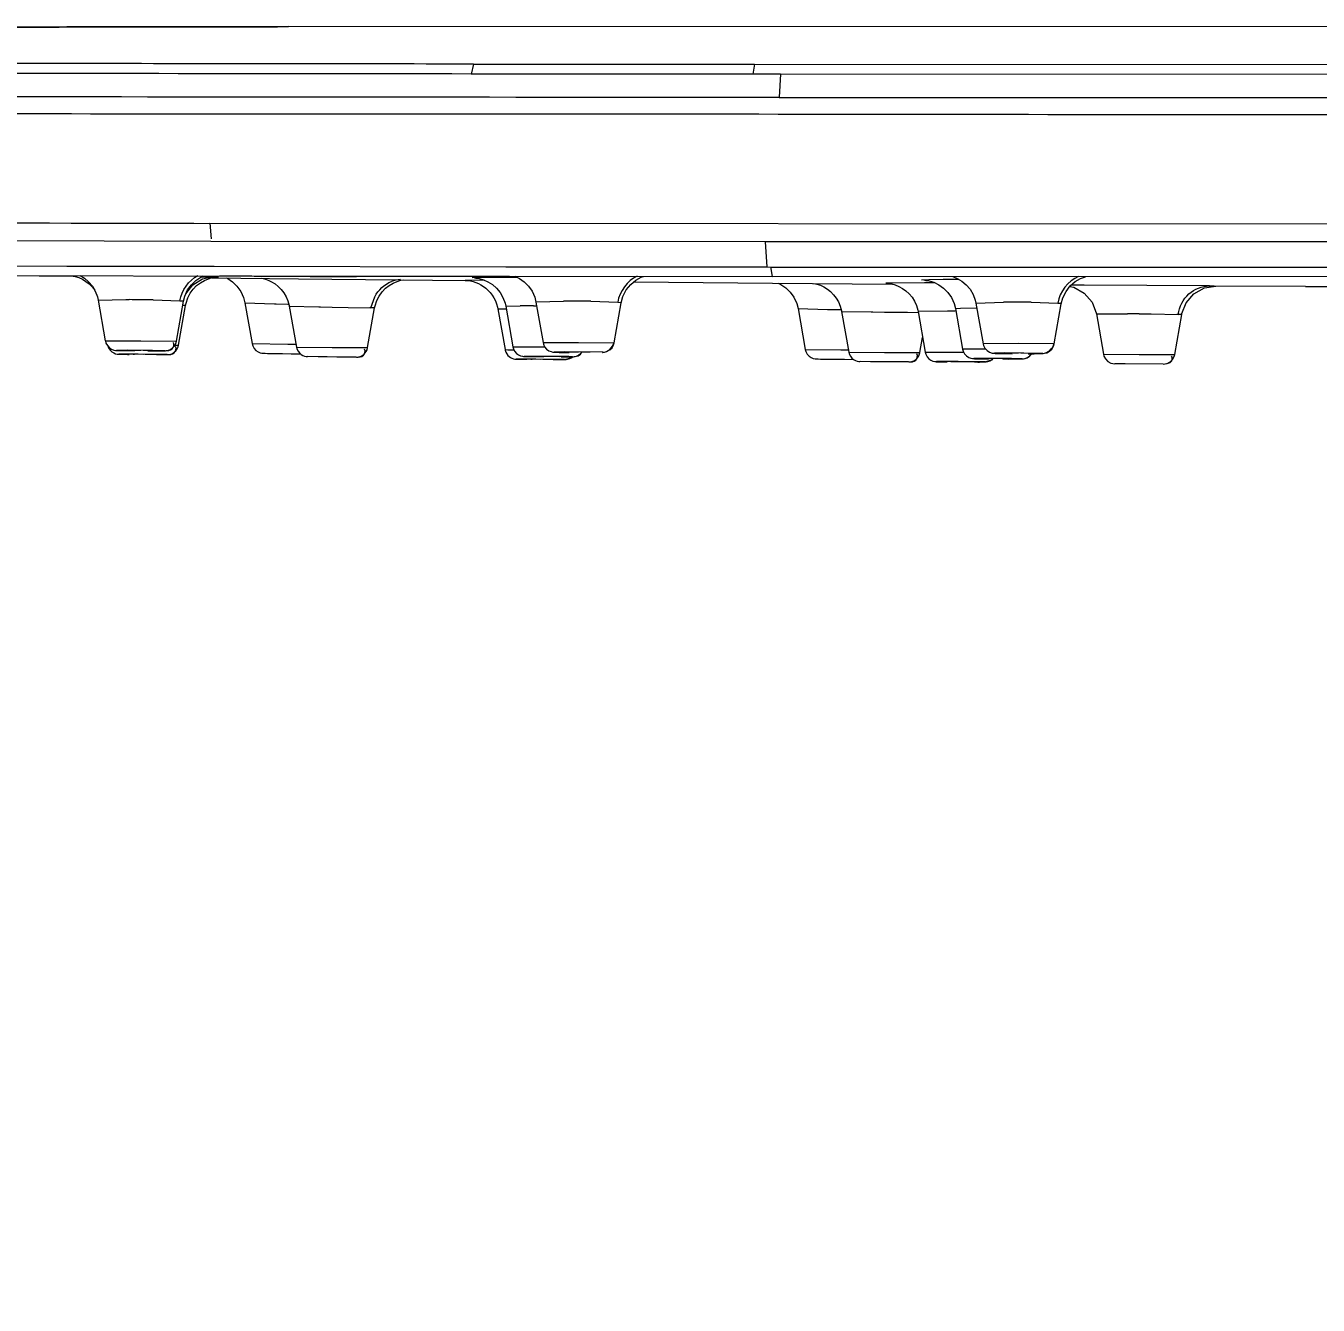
# Model space of a CAD drawing. Header units: millimetres. Extents: x 6110 to 6704, y -2661 to -1821.
# Drawn here: x 6274.94 to 6288.96, y -2105.21 to -2091.33 of the extents above; entities that cross this region are included whole.
import ezdxf

# ---------------------------------------------------------------- set-up
doc = ezdxf.new("R2010")
doc.units = ezdxf.units.MM
doc.header["$LTSCALE"] = 0.1
doc.layers.get('0').update_dxf_attribs({"lineweight": 15})
doc.layers.add('DIM', color=3, linetype='Continuous', lineweight=9)
doc.styles.get("Standard").update_dxf_attribs({"font": 'arial.ttf'})
doc.dimstyles.new('ISO-25', dxfattribs={"dimtxt": 2.5, "dimasz": 2.5, "dimexe": 1.25, "dimexo": 0.625, "dimtad": 1, "dimlfac": 5, "dimtxsty": 'Standard', "dimcen": 2.5, "dimadec": 0, "dimazin": 0, "dimtfac": 1, "dimtmove": 0, "dimatfit": 3, "dimfxl": 0, "dimarcsym": 0})

# ---------------------------------------------------------------- blocks, each defined once
blk = doc.blocks.new('*D68')
at = {"layer": 'Defpoints', "color": 0}
for p in [(6261.856, -2093.261), (6328.702, -2093.262), (6328.702, -2117.837)]:
    blk.add_point(p, dxfattribs=at)
at = {"layer": 'DIM', "color": 0, "lineweight": -2}
for p, q in [((6261.856, -2093.886), (6261.856, -2119.087)), ((6328.702, -2093.887), (6328.702, -2119.087)), ((6265.856, -2117.837), (6324.702, -2117.837))]:
    blk.add_line(p, q, dxfattribs=at)
at = {"layer": 'DIM', "color": 0}
for points in [[(6265.856, -2117.17), (6265.856, -2118.503), (6261.856, -2117.837)], [(6324.702, -2117.17), (6324.702, -2118.503), (6328.702, -2117.837)]]:
    blk.add_solid(points, dxfattribs=at)
at = {"layer": 'DIM', "color": 0, "insert": (6308.757, -2115.169), "char_height": 4, "attachment_point": 5}
blk.add_mtext('267.5', dxfattribs=at)

msp = doc.modelspace()

# ---------------------------------------------------------------- linework, layer by layer
at = {"color": 7, "linetype": 'Continuous'}
for p, q in [((6277.7861, -2091.3342), (6276.4176, -2091.336)), ((6277.7859, -2091.3342), (6295.4913, -2091.3253)), ((6279.7931, -2091.7399), (6279.77, -2091.8482)), ((6279.7931, -2091.7398), (6282.8418, -2091.7423)), ((6282.8419, -2091.7422), (6282.8229, -2091.8508)), ((6282.8419, -2091.7422), (6295.0676, -2091.7467)), ((6282.8229, -2091.8508), (6279.77, -2091.8484)), ((6283.125, -2091.851), (6282.8229, -2091.8508)), ((6283.125, -2091.8504), (6283.1083, -2092.1)), ((6295.0673, -2091.8548), (6283.125, -2091.8508)), ((6283.1082, -2092.1014), (6295.2266, -2092.1055)), ((6274.3179, -2093.4619), (6275.1958, -2093.4641)), ((6275.1958, -2093.4641), (6275.4284, -2093.4647)), ((6275.4284, -2093.4647), (6275.4751, -2093.4648)), ((6275.4751, -2093.4648), (6275.9908, -2093.4661)), ((6275.9908, -2093.4661), (6276.1827, -2093.4666)), ((6276.1827, -2093.4666), (6276.217, -2093.4667)), ((6276.217, -2093.4667), (6276.3779, -2093.4671)), ((6276.3779, -2093.4671), (6276.76, -2093.468)), ((6276.76, -2093.468), (6276.9344, -2093.4685)), ((6276.9344, -2093.4659), (6276.9468, -2093.6358)), ((6276.9344, -2093.4665), (6295.2787, -2093.4765)), ((6276.9454, -2093.6642), (6270.0893, -2093.6448)), ((6282.9561, -2093.6699), (6276.9454, -2093.6638)), ((6295.2787, -2093.6717), (6282.9558, -2093.6679)), ((6282.9559, -2093.6695), (6282.9743, -2093.9414)), ((6274.1236, -2093.9298), (6275.384, -2093.9316)), ((6275.384, -2093.9316), (6275.4298, -2093.9316)), ((6275.4298, -2093.9316), (6276.9827, -2093.9337)), ((6276.9827, -2093.9337), (6280.1429, -2093.9386)), ((6274.7923, -2094.0355), (6277.4141, -2094.0398)), ((6275.0841, -2094.036), (6275.4512, -2094.0406)), ((6275.5123, -2094.0573), (6275.5512, -2094.075)), ((6275.5258, -2094.0347), (6275.5743, -2094.0645)), ((6276.7488, -2094.1354), (6276.8539, -2094.0688)), ((6276.8354, -2094.0511), (6276.8623, -2094.0389)), ((6276.8457, -2094.049), (6277.027, -2094.0476)), ((6276.8539, -2094.0688), (6276.9734, -2094.0463)), ((6276.9573, -2094.0581), (6277.8964, -2094.069)), ((6276.9734, -2094.0463), (6277.0131, -2094.0472)), ((6277.0185, -2094.0494), (6277.0236, -2094.0491)), ((6277.4141, -2094.0398), (6280.1839, -2094.0427)), ((6277.8964, -2094.069), (6279.7099, -2094.0875)), ((6277.9791, -2094.0431), (6278.0209, -2094.0433)), ((6278.0209, -2094.0433), (6278.525, -2094.0436)), ((6278.525, -2094.0436), (6278.6609, -2094.042)), ((6278.6609, -2094.042), (6278.6854, -2094.0412)), ((6279.8571, -2094.0559), (6279.7783, -2094.0589)), ((6279.8475, -2094.0614), (6279.8097, -2094.0604)), ((6280.2333, -2094.055), (6279.8571, -2094.0559)), ((6280.1429, -2093.9386), (6280.1837, -2093.9387)), ((6280.1837, -2093.9387), (6282.9743, -2093.9407)), ((6280.1839, -2094.0427), (6283.0374, -2094.0449)), ((6280.2694, -2094.0551), (6280.2333, -2094.055)), ((6280.2417, -2094.0402), (6280.2943, -2094.0664)), ((6280.2943, -2094.0664), (6280.3448, -2094.1026)), ((6281.555, -2094.0847), (6281.6143, -2094.052)), ((6281.6143, -2094.052), (6281.6381, -2094.0438)), ((6282.9743, -2093.9414), (6283.0189, -2093.9421)), ((6283.0374, -2094.0449), (6283.0189, -2093.9415)), ((6283.0189, -2093.9421), (6295.2787, -2093.9464)), ((6295.2787, -2094.0492), (6283.0376, -2094.0449)), ((6284.9936, -2094.0456), (6285.0413, -2094.0653)), ((6285.0413, -2094.0653), (6285.091, -2094.0949)), ((6286.3209, -2094.1006), (6286.3781, -2094.0672)), ((6286.3781, -2094.0672), (6286.4319, -2094.0469)), ((6276.6731, -2094.2345), (6276.7488, -2094.1354)), ((6276.7908, -2094.1439), (6276.8316, -2094.1122)), ((6278.8022, -2094.2118), (6278.8393, -2094.173)), ((6279.9157, -2094.0876), (6279.7082, -2094.0864)), ((6279.7408, -2094.0874), (6279.7188, -2094.087)), ((6279.9029, -2094.081), (6279.9511, -2094.1026)), ((6279.9511, -2094.1026), (6279.9988, -2094.1329)), ((6279.9988, -2094.1329), (6280.0434, -2094.1721)), ((6281.5313, -2094.1044), (6283.0368, -2094.1174)), ((6283.0368, -2094.1174), (6284.3368, -2094.1266)), ((6283.098, -2094.1179), (6283.1279, -2094.1315)), ((6284.6864, -2094.1141), (6284.267, -2094.1165)), ((6284.3205, -2094.1177), (6284.2767, -2094.1167)), ((6284.7338, -2094.0798), (6284.6548, -2094.084)), ((6284.7054, -2094.1141), (6284.6864, -2094.1141)), ((6284.7238, -2094.087), (6284.6917, -2094.086)), ((6284.7304, -2094.1142), (6284.7054, -2094.1141)), ((6284.7238, -2094.087), (6284.7323, -2094.0872)), ((6284.7955, -2094.1144), (6284.7304, -2094.1142)), ((6284.8894, -2094.078), (6284.7338, -2094.0798)), ((6284.7855, -2094.108), (6284.84, -2094.134)), ((6284.84, -2094.134), (6284.8917, -2094.1701)), ((6284.8917, -2094.1701), (6284.9385, -2094.2169)), ((6286.2625, -2094.153), (6286.3054, -2094.1605)), ((6286.4174, -2094.1405), (6286.2726, -2094.1397)), ((6286.3054, -2094.1605), (6286.4192, -2094.2248)), ((6287.7755, -2094.1478), (6286.4174, -2094.1405)), ((6287.7238, -2094.1684), (6287.8464, -2094.1483)), ((6287.8293, -2094.1481), (6287.7685, -2094.1478)), ((6287.7792, -2094.1479), (6287.8392, -2094.1482)), ((6288.8203, -2094.1527), (6287.8293, -2094.1481)), ((6288.8203, -2094.1527), (6289.4506, -2094.155)), ((6275.7227, -2094.3027), (6275.8004, -2094.7434)), ((6275.7266, -2094.3012), (6276.0236, -2094.2961)), ((6276.0236, -2094.2961), (6276.0607, -2094.2963)), ((6276.32, -2094.2991), (6276.6101, -2094.3083)), ((6276.5725, -2094.7469), (6276.6489, -2094.3134)), ((6276.6101, -2094.3083), (6276.6416, -2094.3099)), ((6276.6486, -2094.3133), (6276.663, -2094.2574)), ((6277.3139, -2094.3297), (6277.3922, -2094.7737)), ((6277.3139, -2094.3297), (6277.6342, -2094.3407)), ((6277.6342, -2094.3407), (6277.6539, -2094.3411)), ((6277.6539, -2094.3411), (6277.7788, -2094.344)), ((6277.7788, -2094.344), (6277.7961, -2094.3444)), ((6278.682, -2094.3852), (6278.7224, -2094.2644)), ((6280.4703, -2094.3227), (6280.5478, -2094.7621)), ((6280.4742, -2094.3207), (6280.7712, -2094.3118)), ((6281.0679, -2094.3136), (6281.3579, -2094.3235)), ((6281.3198, -2094.7644), (6281.3965, -2094.3297)), ((6281.3579, -2094.3235), (6281.3892, -2094.3253)), ((6281.3961, -2094.3296), (6281.4152, -2094.2609)), ((6285.2433, -2094.3358), (6285.3207, -2094.7745)), ((6285.2473, -2094.3335), (6285.5443, -2094.322)), ((6285.8411, -2094.3231), (6286.1311, -2094.3336)), ((6286.0927, -2094.7762), (6286.1695, -2094.3406)), ((6286.1311, -2094.3336), (6286.1624, -2094.3357)), ((6286.1692, -2094.3405), (6286.1866, -2094.2764)), ((6276.5956, -2094.7898), (6276.6717, -2094.3584)), ((6276.643, -2094.3555), (6276.6673, -2094.3574)), ((6276.6673, -2094.3574), (6276.6549, -2094.358)), ((6277.7955, -2094.3671), (6277.8738, -2094.8107)), ((6277.7955, -2094.3671), (6278.1157, -2094.374)), ((6278.1157, -2094.374), (6278.1354, -2094.3744)), ((6278.1354, -2094.3744), (6278.2603, -2094.3769)), ((6278.2603, -2094.3769), (6278.4337, -2094.3802)), ((6278.4337, -2094.3802), (6278.682, -2094.3852)), ((6278.6458, -2094.8167), (6278.7218, -2094.3861)), ((6278.7218, -2094.3861), (6278.6699, -2094.3849)), ((6280.0579, -2094.3963), (6280.1453, -2094.3951)), ((6280.0579, -2094.3964), (6280.1358, -2094.8386)), ((6280.1433, -2094.3682), (6280.221, -2094.809)), ((6280.1472, -2094.3668), (6280.3018, -2094.3627)), ((6280.4441, -2094.3628), (6280.4688, -2094.3629)), ((6280.4688, -2094.3629), (6280.4813, -2094.363)), ((6283.3145, -2094.394), (6283.3923, -2094.8356)), ((6283.3145, -2094.394), (6283.6343, -2094.4025)), ((6283.6343, -2094.4025), (6283.6536, -2094.4028)), ((6283.6536, -2094.4028), (6283.7788, -2094.4047)), ((6283.7869, -2094.4239), (6283.8647, -2094.8652)), ((6283.7869, -2094.4239), (6284.1067, -2094.4287)), ((6284.1067, -2094.4287), (6284.1259, -2094.4289)), ((6284.1259, -2094.4289), (6284.2511, -2094.4306)), ((6284.2511, -2094.4306), (6284.3828, -2094.4322)), ((6284.3828, -2094.4322), (6284.5031, -2094.4336)), ((6284.5031, -2094.4336), (6284.6185, -2094.4351)), ((6284.6163, -2094.4254), (6284.6939, -2094.8658)), ((6284.9366, -2094.4213), (6284.6165, -2094.4253)), ((6285.0206, -2094.3931), (6285.0981, -2094.8327)), ((6285.0245, -2094.3915), (6285.0755, -2094.3878)), ((6285.0755, -2094.3878), (6285.2482, -2094.3848)), ((6286.5499, -2094.4491), (6286.6275, -2094.8893)), ((6286.5499, -2094.4491), (6286.8692, -2094.4492)), ((6286.8692, -2094.4492), (6286.8884, -2094.4493)), ((6287.0138, -2094.4504), (6287.1456, -2094.4518)), ((6287.1456, -2094.4518), (6287.4365, -2094.4563)), ((6287.3996, -2094.8921), (6287.4761, -2094.458)), ((6287.4761, -2094.458), (6287.4244, -2094.4563)), ((6287.4758, -2094.4579), (6287.4781, -2094.4459)), ((6275.8005, -2094.7435), (6276.1868, -2094.7436)), ((6276.1868, -2094.7436), (6276.57, -2094.7467)), ((6276.5658, -2094.7707), (6276.5724, -2094.7469)), ((6277.3922, -2094.7737), (6277.7788, -2094.7802)), ((6280.5478, -2094.7621), (6280.934, -2094.7607)), ((6280.934, -2094.7608), (6281.3173, -2094.7642)), ((6281.3131, -2094.7881), (6281.3197, -2094.7644)), ((6284.6368, -2094.8692), (6284.6657, -2094.7055)), ((6285.7069, -2094.7726), (6285.3207, -2094.7745)), ((6286.0902, -2094.7758), (6285.7069, -2094.7726)), ((6275.9132, -2094.8465), (6275.9139, -2094.8465)), ((6275.9139, -2094.8465), (6275.9243, -2094.847)), ((6275.924, -2094.8464), (6275.9228, -2094.8466)), ((6275.9229, -2094.8468), (6275.9243, -2094.847)), ((6276.0362, -2094.8453), (6275.924, -2094.8464)), ((6275.9243, -2094.847), (6275.9628, -2094.8483)), ((6275.9394, -2094.8876), (6275.9425, -2094.8878)), ((6275.9425, -2094.8878), (6275.9469, -2094.8879)), ((6275.9467, -2094.8877), (6275.9455, -2094.8877)), ((6275.9456, -2094.8878), (6275.9469, -2094.8879)), ((6276.0593, -2094.888), (6275.9467, -2094.8877)), ((6275.9469, -2094.8879), (6275.9853, -2094.8887)), ((6275.9981, -2094.849), (6276.1162, -2094.8505)), ((6276.447, -2094.8498), (6276.0362, -2094.8453)), ((6276.0618, -2094.8477), (6276.0627, -2094.8478)), ((6276.1868, -2094.8472), (6276.0787, -2094.8472)), ((6276.0851, -2094.8892), (6276.0859, -2094.8892)), ((6276.1459, -2094.8893), (6276.1018, -2094.8891)), ((6276.1018, -2094.8891), (6276.1173, -2094.8894)), ((6276.21, -2094.8899), (6276.1459, -2094.8893)), ((6276.2595, -2094.8898), (6276.1557, -2094.8888)), ((6276.3108, -2094.8491), (6276.2093, -2094.8476)), ((6276.2609, -2094.8515), (6276.3707, -2094.8515)), ((6276.3342, -2094.8916), (6276.2683, -2094.8905)), ((6276.3117, -2094.8492), (6276.3108, -2094.8491)), ((6276.335, -2094.8917), (6276.3342, -2094.8916)), ((6276.4697, -2094.8929), (6276.3561, -2094.891)), ((6276.3566, -2094.8928), (6276.4699, -2094.8931)), ((6276.3707, -2094.8515), (6276.3912, -2094.8515)), ((6276.3912, -2094.8515), (6276.4239, -2094.8512)), ((6276.5567, -2094.7895), (6276.5782, -2094.7897)), ((6276.5782, -2094.7897), (6276.5932, -2094.7898)), ((6277.5589, -2094.8788), (6277.5948, -2094.8796)), ((6277.5948, -2094.8796), (6277.7218, -2094.8817)), ((6277.7218, -2094.8817), (6277.8179, -2094.8829)), ((6277.8179, -2094.8829), (6277.9163, -2094.8838)), ((6277.8738, -2094.8107), (6278.2603, -2094.8157)), ((6278.1099, -2094.916), (6277.9968, -2094.9141)), ((6278.2603, -2094.8157), (6278.6436, -2094.8169)), ((6280.1359, -2094.8386), (6280.1654, -2094.839)), ((6280.1441, -2094.866), (6280.1538, -2094.8844)), ((6280.1654, -2094.839), (6280.228, -2094.8395)), ((6280.2211, -2094.809), (6280.4597, -2094.809)), ((6280.3356, -2094.9121), (6280.3505, -2094.9129)), ((6280.3356, -2094.9121), (6280.3432, -2094.9126)), ((6280.5533, -2094.9115), (6280.3446, -2094.912)), ((6280.3449, -2094.9125), (6280.5543, -2094.9158)), ((6280.3851, -2094.9138), (6280.4202, -2094.9143)), ((6280.4202, -2094.9143), (6280.5533, -2094.9158)), ((6280.4597, -2094.809), (6280.5465, -2094.8093)), ((6280.4824, -2094.9132), (6280.4833, -2094.9133)), ((6280.6074, -2094.913), (6280.4992, -2094.9128)), ((6280.4992, -2094.9128), (6280.5147, -2094.9132)), ((6280.5465, -2094.8093), (6280.5664, -2094.8094)), ((6280.6574, -2094.8649), (6280.6719, -2094.8658)), ((6280.7314, -2094.9147), (6280.6576, -2094.9134)), ((6280.6705, -2094.8655), (6280.6719, -2094.8658)), ((6280.7836, -2094.8629), (6280.6715, -2094.865)), ((6280.6719, -2094.8658), (6280.7106, -2094.8674)), ((6280.7106, -2094.8674), (6280.7854, -2094.8688)), ((6280.7323, -2094.9149), (6280.7314, -2094.9147)), ((6280.7452, -2094.8682), (6280.8329, -2094.8694)), ((6281.1945, -2094.8673), (6280.7836, -2094.8629)), ((6280.809, -2094.8661), (6280.81, -2094.8663)), ((6280.934, -2094.8649), (6280.8259, -2094.8653)), ((6280.8676, -2094.9155), (6280.8287, -2094.9143)), ((6280.869, -2094.9157), (6280.8676, -2094.9155)), ((6280.8679, -2094.916), (6280.8691, -2094.9158)), ((6281.058, -2094.8669), (6280.9564, -2094.8654)), ((6281.059, -2094.8671), (6281.058, -2094.8669)), ((6283.3924, -2094.8356), (6283.7788, -2094.841)), ((6283.7788, -2094.8411), (6283.8618, -2094.8414)), ((6283.8648, -2094.8653), (6284.2511, -2094.8693)), ((6284.2511, -2094.8693), (6284.6346, -2094.8694)), ((6284.694, -2094.8658), (6285.0802, -2094.867)), ((6285.0802, -2094.867), (6285.0981, -2094.8671)), ((6285.2103, -2094.8318), (6285.0981, -2094.8327)), ((6285.0981, -2094.8671), (6285.1111, -2094.8671)), ((6285.3364, -2094.8318), (6285.3194, -2094.8318)), ((6285.3477, -2094.8319), (6285.3364, -2094.8318)), ((6285.4272, -2094.8769), (6285.4276, -2094.877)), ((6285.4276, -2094.877), (6285.445, -2094.8783)), ((6285.4436, -2094.8779), (6285.445, -2094.8782)), ((6285.5565, -2094.8746), (6285.4446, -2094.8773)), ((6285.445, -2094.8782), (6285.4838, -2094.8802)), ((6285.4838, -2094.8802), (6285.5587, -2094.8816)), ((6285.5057, -2094.8808), (6285.5317, -2094.8813)), ((6285.5317, -2094.8813), (6285.6366, -2094.8825)), ((6285.9676, -2094.8789), (6285.5565, -2094.8746)), ((6285.5819, -2094.8783), (6285.5829, -2094.8785)), ((6285.7069, -2094.8766), (6285.5988, -2094.8773)), ((6285.8308, -2094.8788), (6285.7293, -2094.8771)), ((6285.8088, -2094.8829), (6285.8769, -2094.8824)), ((6285.8319, -2094.879), (6285.8308, -2094.8788)), ((6285.8769, -2094.8824), (6285.9047, -2094.8821)), ((6286.0854, -2094.8014), (6286.0927, -2094.7761)), ((6286.6275, -2094.8893), (6287.0138, -2094.8917)), ((6287.0138, -2094.8917), (6287.3973, -2094.8922)), ((6278.2063, -2094.9173), (6278.1099, -2094.916)), ((6278.3102, -2094.9185), (6278.2063, -2094.9173)), ((6278.4066, -2094.9194), (6278.3102, -2094.9185)), ((6278.5198, -2094.9201), (6278.4066, -2094.9194)), ((6280.2575, -2094.9419), (6280.2593, -2094.9419)), ((6280.2593, -2094.9419), (6280.2579, -2094.9418)), ((6280.2972, -2094.9419), (6280.2592, -2094.9418)), ((6280.2593, -2094.9419), (6280.3722, -2094.9432)), ((6280.4683, -2094.9432), (6280.2972, -2094.9419)), ((6280.3973, -2094.9431), (6280.3981, -2094.9431)), ((6280.5223, -2094.944), (6280.4141, -2094.9431)), ((6280.4141, -2094.9431), (6280.4296, -2094.9433)), ((6280.5722, -2094.9442), (6280.4683, -2094.9432)), ((6280.5806, -2094.9445), (6280.545, -2094.9442)), ((6280.6577, -2094.945), (6280.5722, -2094.9442)), ((6280.6464, -2094.9453), (6280.5806, -2094.9445)), ((6280.6473, -2094.9453), (6280.6464, -2094.9453)), ((6280.6687, -2094.9451), (6280.6577, -2094.945)), ((6280.6579, -2094.9458), (6280.6689, -2094.9459)), ((6280.7435, -2094.9459), (6280.6687, -2094.9451)), ((6280.6689, -2094.9459), (6280.744, -2094.9464)), ((6280.743, -2094.9169), (6280.7895, -2094.9169)), ((6280.7821, -2094.9465), (6280.7435, -2094.9459)), ((6280.744, -2094.9464), (6280.7823, -2094.9466)), ((6280.7821, -2094.9465), (6280.8645, -2094.9241)), ((6280.7821, -2094.9465), (6280.7836, -2094.9466)), ((6280.7843, -2094.9466), (6280.7996, -2094.9457)), ((6280.7895, -2094.9169), (6280.8407, -2094.9167)), ((6280.7996, -2094.9457), (6280.8122, -2094.9435)), ((6280.8297, -2094.9167), (6280.8679, -2094.916)), ((6280.8407, -2094.9167), (6280.8693, -2094.9162)), ((6283.5594, -2094.9405), (6283.5953, -2094.9412)), ((6283.5953, -2094.9412), (6283.7224, -2094.9428)), ((6283.7224, -2094.9428), (6283.8187, -2094.9436)), ((6283.8187, -2094.9436), (6283.9193, -2094.944)), ((6284.1013, -2094.9702), (6283.9883, -2094.9686)), ((6284.1978, -2094.9711), (6284.1013, -2094.9702)), ((6284.3017, -2094.9719), (6284.1978, -2094.9711)), ((6284.3981, -2094.9724), (6284.3017, -2094.9719)), ((6284.5113, -2094.9726), (6284.3981, -2094.9724)), ((6284.8123, -2094.9691), (6284.8178, -2094.9692)), ((6285.0265, -2094.9689), (6284.8176, -2094.9689)), ((6284.8178, -2094.9692), (6284.9309, -2094.9709)), ((6284.9553, -2094.9699), (6284.9561, -2094.9699)), ((6285.0802, -2094.9699), (6284.9722, -2094.9696)), ((6285.2043, -2094.9712), (6285.1384, -2094.9703)), ((6285.2052, -2094.9713), (6285.2043, -2094.9712)), ((6285.2107, -2094.9357), (6285.2222, -2094.9363)), ((6285.2219, -2094.9357), (6285.2207, -2094.9359)), ((6285.2208, -2094.9361), (6285.2222, -2094.9363)), ((6285.2597, -2094.9346), (6285.2219, -2094.9357)), ((6285.2222, -2094.9363), (6285.2608, -2094.9376)), ((6285.2414, -2094.9372), (6285.2955, -2094.9383)), ((6285.2955, -2094.9383), (6285.3801, -2094.9393)), ((6285.3406, -2094.972), (6285.3019, -2094.9711)), ((6285.3026, -2094.9726), (6285.3409, -2094.9723)), ((6285.3406, -2094.972), (6285.4258, -2094.9469)), ((6285.342, -2094.9721), (6285.3406, -2094.972)), ((6285.3409, -2094.9723), (6285.3421, -2094.9722)), ((6285.3594, -2094.9366), (6285.3603, -2094.9368)), ((6285.4844, -2094.9358), (6285.3762, -2094.936)), ((6285.3762, -2094.936), (6285.3917, -2094.9365)), ((6285.5357, -2094.9402), (6285.7072, -2094.9396)), ((6285.6084, -2094.9376), (6285.5424, -2094.9362)), ((6285.5988, -2094.9402), (6285.6773, -2094.94)), ((6285.6093, -2094.9377), (6285.6084, -2094.9376)), ((6285.7449, -2094.938), (6285.6309, -2094.9355)), ((6285.6773, -2094.94), (6285.7148, -2094.9396)), ((6285.7072, -2094.9396), (6285.7453, -2094.9386)), ((6286.8641, -2094.9931), (6286.7499, -2094.9925)), ((6287.2758, -2094.9954), (6286.8641, -2094.9931)), ((6287.2743, -2094.9954), (6287.329, -2094.9868))]:
    msp.add_line(p, q, dxfattribs=at)
for points in [[(6276.4176, -2091.336), (6275.3824, -2091.3378), (6274.3786, -2091.3399)], [(6275.4354, -2094.0365), (6275.4729, -2094.0444), (6275.5123, -2094.0573)], [(6275.5743, -2094.0645), (6275.6196, -2094.1034), (6275.6595, -2094.1508), (6275.6917, -2094.2053), (6275.7147, -2094.2664), (6275.723, -2094.3027)], [(6276.663, -2094.2574), (6276.693, -2094.1912), (6276.7336, -2094.1341), (6276.7821, -2094.087), (6276.8354, -2094.0511)], [(6276.8316, -2094.1122), (6276.8746, -2094.0874), (6276.9182, -2094.0691), (6276.9601, -2094.0573), (6276.9962, -2094.0513), (6277.0185, -2094.0494)], [(6277.1112, -2094.0599), (6277.1276, -2094.0674), (6277.1803, -2094.1029), (6277.2284, -2094.1494), (6277.269, -2094.2062), (6277.2992, -2094.2722), (6277.3141, -2094.3296)], [(6277.4973, -2094.0644), (6277.5258, -2094.0706), (6277.5649, -2094.0837), (6277.6035, -2094.1016), (6277.6408, -2094.1245), (6277.6762, -2094.1524), (6277.7087, -2094.1853), (6277.7376, -2094.2228), (6277.7618, -2094.2643), (6277.781, -2094.3099), (6277.7943, -2094.3592), (6277.7958, -2094.367)], [(6279.8058, -2094.06), (6279.8069, -2094.06), (6279.8201, -2094.0613), (6279.8563, -2094.0674), (6279.9029, -2094.081)], [(6275.5512, -2094.075), (6275.5889, -2094.0978), (6275.6246, -2094.1257)], [(6275.6246, -2094.1257), (6275.6575, -2094.1586), (6275.685, -2094.1941)], [(6276.6953, -2094.2774), (6276.7212, -2094.2272), (6276.7534, -2094.1825), (6276.7908, -2094.1439)], [(6278.7446, -2094.307), (6278.7702, -2094.2566), (6278.8022, -2094.2118)], [(6278.8393, -2094.173), (6278.8799, -2094.1411), (6278.9225, -2094.1162), (6278.9655, -2094.0978), (6279.0074, -2094.0857), (6279.0367, -2094.0806)], [(6279.7024, -2094.0868), (6279.7021, -2094.0868), (6279.7036, -2094.0869), (6279.7128, -2094.0873), (6279.7333, -2094.0892), (6279.7601, -2094.0934), (6279.7893, -2094.1002), (6279.8182, -2094.1095)], [(6279.8182, -2094.1095), (6279.8469, -2094.1215), (6279.8749, -2094.136)], [(6279.8749, -2094.136), (6279.9022, -2094.1531), (6279.9283, -2094.1729)], [(6279.9283, -2094.1729), (6279.9529, -2094.1953), (6279.9759, -2094.2203), (6279.9969, -2094.2477)], [(6280.0434, -2094.1721), (6280.0824, -2094.2196), (6280.1138, -2094.274), (6280.136, -2094.3346), (6280.1436, -2094.3681)], [(6280.3448, -2094.1026), (6280.3906, -2094.1493), (6280.4289, -2094.2054), (6280.4574, -2094.2704), (6280.4705, -2094.3226)], [(6281.4152, -2094.2609), (6281.4511, -2094.1905), (6281.499, -2094.1311), (6281.555, -2094.0847)], [(6283.1279, -2094.1315), (6283.1807, -2094.1671), (6283.2289, -2094.2136), (6283.2695, -2094.2704), (6283.2998, -2094.3365), (6283.3147, -2094.3939)], [(6283.4862, -2094.1207), (6283.5173, -2094.1274), (6283.5563, -2094.1405), (6283.5949, -2094.1585), (6283.6323, -2094.1814), (6283.6676, -2094.2093), (6283.7001, -2094.2422), (6283.729, -2094.2797), (6283.7532, -2094.3212), (6283.7724, -2094.3668), (6283.7857, -2094.4161), (6283.7872, -2094.4238)], [(6284.271, -2094.1165), (6284.2714, -2094.1165), (6284.2782, -2094.117), (6284.2992, -2094.1192), (6284.3317, -2094.1252), (6284.3694, -2094.136)], [(6284.3694, -2094.136), (6284.4092, -2094.1523), (6284.448, -2094.1738), (6284.4851, -2094.2006)], [(6284.4851, -2094.2006), (6284.5197, -2094.2329), (6284.5508, -2094.2704), (6284.5774, -2094.3126), (6284.5986, -2094.3595), (6284.6137, -2094.411), (6284.6165, -2094.4254)], [(6284.688, -2094.0855), (6284.6888, -2094.0856), (6284.7014, -2094.0869), (6284.7357, -2094.0929), (6284.7855, -2094.108)], [(6285.091, -2094.0949), (6285.1385, -2094.1349), (6285.1798, -2094.1835), (6285.2127, -2094.2393), (6285.2358, -2094.3014), (6285.2436, -2094.3357)], [(6286.1866, -2094.2764), (6286.2208, -2094.2068), (6286.2668, -2094.1475), (6286.3209, -2094.1006)], [(6287.4781, -2094.4459), (6287.5232, -2094.3308), (6287.6089, -2094.2319), (6287.7238, -2094.1684)], [(6275.7266, -2094.3012), (6275.7244, -2094.3017), (6275.7231, -2094.3022), (6275.7227, -2094.3027)], [(6276.6713, -2094.3583), (6276.6767, -2094.3331), (6276.6953, -2094.2774)], [(6278.7214, -2094.386), (6278.7264, -2094.3626), (6278.7446, -2094.307)], [(6279.9969, -2094.2477), (6280.0154, -2094.2772), (6280.0314, -2094.3089), (6280.0445, -2094.3427), (6280.0545, -2094.3786), (6280.0581, -2094.3963)], [(6284.9385, -2094.2169), (6284.9778, -2094.2733), (6285.007, -2094.3387), (6285.0209, -2094.393)], [(6286.4192, -2094.2248), (6286.504, -2094.324), (6286.5501, -2094.4491)], [(6275.8005, -2094.7434), (6275.8069, -2094.7666), (6275.8226, -2094.7953), (6275.8439, -2094.8181), (6275.8684, -2094.8339), (6275.8928, -2094.8429), (6275.9108, -2094.8462), (6275.9139, -2094.8465)], [(6276.508, -2094.8355), (6276.5307, -2094.8201), (6276.5508, -2094.7982), (6276.5658, -2094.7707)], [(6277.3922, -2094.7736), (6277.3993, -2094.7984), (6277.4147, -2094.826), (6277.4344, -2094.8473), (6277.4567, -2094.8624), (6277.4799, -2094.8719), (6277.499, -2094.876), (6277.5089, -2094.877), (6277.5155, -2094.8774), (6277.523, -2094.8777), (6277.5324, -2094.878), (6277.5589, -2094.8788)], [(6280.5478, -2094.7621), (6280.5521, -2094.7792), (6280.5657, -2094.8079), (6280.5862, -2094.8323), (6280.6107, -2094.85), (6280.6355, -2094.8604), (6280.6549, -2094.8646), (6280.6574, -2094.8649)], [(6285.3208, -2094.7745), (6285.3255, -2094.7929), (6285.3405, -2094.8231), (6285.3643, -2094.8493), (6285.3924, -2094.8668), (6285.4182, -2094.8753), (6285.4272, -2094.8769)], [(6275.8284, -2094.8031), (6275.8397, -2094.8274), (6275.8548, -2094.8475), (6275.8725, -2094.8634), (6275.8916, -2094.875), (6275.9111, -2094.8826), (6275.9288, -2094.8865), (6275.9394, -2094.8876)], [(6275.9132, -2094.8465), (6275.9154, -2094.8467), (6275.9239, -2094.8472), (6275.9327, -2094.8476), (6275.9442, -2094.8479), (6275.9588, -2094.8483), (6275.9981, -2094.849)], [(6276.4239, -2094.8512), (6276.4358, -2094.851), (6276.4451, -2094.8507), (6276.453, -2094.8504), (6276.464, -2094.8494), (6276.4848, -2094.8451), (6276.508, -2094.8355)], [(6276.4473, -2094.8504), (6276.4485, -2094.8502), (6276.4484, -2094.85), (6276.447, -2094.8498)], [(6276.4699, -2094.8931), (6276.4712, -2094.8931), (6276.4711, -2094.893), (6276.4697, -2094.8929)], [(6276.4745, -2094.8931), (6276.4774, -2094.893), (6276.4896, -2094.8919), (6276.5093, -2094.8876), (6276.5295, -2094.8793), (6276.5487, -2094.8671), (6276.5661, -2094.8509), (6276.5807, -2094.8306), (6276.5914, -2094.8067), (6276.5956, -2094.7898)], [(6277.8738, -2094.8107), (6277.8789, -2094.8301), (6277.8903, -2094.8542), (6277.9055, -2094.8742), (6277.9233, -2094.89), (6277.9425, -2094.9015), (6277.962, -2094.909), (6277.9799, -2094.9128), (6277.9902, -2094.9138), (6277.9931, -2094.914)], [(6278.5236, -2094.9201), (6278.5308, -2094.9198), (6278.5449, -2094.918), (6278.5604, -2094.9142), (6278.5763, -2094.9079), (6278.5919, -2094.8991), (6278.6067, -2094.8875), (6278.62, -2094.8734), (6278.6312, -2094.8571), (6278.6397, -2094.839), (6278.6453, -2094.8191), (6278.6458, -2094.8167)], [(6280.1359, -2094.8385), (6280.1373, -2094.8453), (6280.1441, -2094.866)], [(6280.1538, -2094.8844), (6280.166, -2094.9004), (6280.1799, -2094.9137), (6280.195, -2094.9242), (6280.2106, -2094.9321), (6280.2261, -2094.9375), (6280.2405, -2094.9405), (6280.2517, -2094.9417), (6280.256, -2094.9419), (6280.2575, -2094.9419)], [(6280.2211, -2094.8089), (6280.2264, -2094.8291), (6280.2404, -2094.8569), (6280.2592, -2094.8789), (6280.2808, -2094.895), (6280.3036, -2094.9055), (6280.3241, -2094.9107), (6280.3356, -2094.9121)], [(6280.3446, -2094.912), (6280.3434, -2094.9122), (6280.3435, -2094.9123), (6280.3449, -2094.9125)], [(6280.3505, -2094.9129), (6280.3596, -2094.9132), (6280.3851, -2094.9138)], [(6280.6574, -2094.8649), (6280.6677, -2094.8659), (6280.6774, -2094.8664), (6280.6893, -2094.8669), (6280.7045, -2094.8673), (6280.7232, -2094.8678), (6280.7452, -2094.8682)], [(6280.6715, -2094.865), (6280.6704, -2094.8653), (6280.6705, -2094.8655)], [(6280.8693, -2094.9162), (6280.8768, -2094.9158), (6280.8912, -2094.9141), (6280.9126, -2094.9083), (6280.9346, -2094.8978)], [(6280.9346, -2094.8978), (6280.9558, -2094.8817), (6280.9697, -2094.8652)], [(6281.1949, -2094.868), (6281.1961, -2094.8678), (6281.196, -2094.8675), (6281.1945, -2094.8673)], [(6281.2731, -2094.8417), (6281.2967, -2094.8177), (6281.3131, -2094.7881)], [(6283.3924, -2094.8356), (6283.3993, -2094.8599), (6283.4147, -2094.8877), (6283.4344, -2094.909), (6283.4568, -2094.9242), (6283.48, -2094.9338), (6283.4994, -2094.9379), (6283.5094, -2094.9389), (6283.5161, -2094.9393), (6283.5235, -2094.9396), (6283.533, -2094.9399), (6283.5594, -2094.9405)], [(6283.8648, -2094.8652), (6283.8699, -2094.8848), (6283.8818, -2094.9096), (6283.8977, -2094.9301), (6283.9161, -2094.9459), (6283.936, -2094.9573), (6283.956, -2094.9644), (6283.9737, -2094.9677), (6283.9825, -2094.9685), (6283.9844, -2094.9686)], [(6284.5154, -2094.9726), (6284.5174, -2094.9725), (6284.5273, -2094.9718), (6284.5431, -2094.969), (6284.5596, -2094.9637), (6284.5762, -2094.9557), (6284.5923, -2094.9447), (6284.6068, -2094.9308), (6284.6193, -2094.9143), (6284.629, -2094.8957), (6284.6356, -2094.875), (6284.6368, -2094.8692)], [(6284.694, -2094.8658), (6284.7004, -2094.8889), (6284.715, -2094.9162), (6284.734, -2094.9374), (6284.7554, -2094.9528), (6284.778, -2094.9628), (6284.7987, -2094.9677), (6284.8103, -2094.969), (6284.8123, -2094.9691)], [(6285.0982, -2094.8327), (6285.1043, -2094.8551), (6285.1197, -2094.8839), (6285.141, -2094.9068), (6285.1654, -2094.9228), (6285.1898, -2094.932), (6285.208, -2094.9354), (6285.2107, -2094.9357)], [(6285.4272, -2094.877), (6285.4402, -2094.8784), (6285.4516, -2094.8791), (6285.4657, -2094.8797), (6285.4837, -2094.8802), (6285.5057, -2094.8808)], [(6285.4446, -2094.8773), (6285.4435, -2094.8776), (6285.4436, -2094.8779)], [(6285.7582, -2094.938), (6285.7772, -2094.9348), (6285.8012, -2094.926), (6285.825, -2094.9111)], [(6285.825, -2094.9111), (6285.8464, -2094.8891), (6285.8502, -2094.8826)], [(6285.9047, -2094.8821), (6285.9284, -2094.8816), (6285.9478, -2094.8811), (6285.9625, -2094.8806), (6285.9742, -2094.8799), (6285.9886, -2094.8782), (6286.0137, -2094.8715), (6286.0423, -2094.8561)], [(6285.968, -2094.8798), (6285.9692, -2094.8795), (6285.9691, -2094.8792), (6285.9676, -2094.8789)], [(6286.0423, -2094.8561), (6286.0678, -2094.8317), (6286.0854, -2094.8014)], [(6286.6275, -2094.8892), (6286.6328, -2094.9093), (6286.6486, -2094.9397), (6286.6739, -2094.9662), (6286.7084, -2094.9852), (6286.7499, -2094.9926)], [(6287.2757, -2094.9954), (6287.3168, -2094.9887), (6287.3515, -2094.9703), (6287.3775, -2094.9439), (6287.3938, -2094.9132), (6287.3995, -2094.8921)], [(6280.8122, -2094.9435), (6280.8257, -2094.9397), (6280.8388, -2094.9343), (6280.8515, -2094.9272), (6280.8636, -2094.9186), (6280.8661, -2094.9162)], [(6284.8176, -2094.9689), (6284.8164, -2094.969), (6284.8165, -2094.9691), (6284.8178, -2094.9692)], [(6285.2102, -2094.9357), (6285.2116, -2094.9358), (6285.2207, -2094.9364), (6285.2298, -2094.9368), (6285.2414, -2094.9372)], [(6285.3466, -2094.9722), (6285.3556, -2094.9715), (6285.3732, -2094.9684), (6285.3936, -2094.9614), (6285.414, -2094.95), (6285.4261, -2094.9397)], [(6285.7148, -2094.9396), (6285.7288, -2094.9394), (6285.7397, -2094.9391), (6285.7484, -2094.9387), (6285.7582, -2094.938)], [(6285.7453, -2094.9386), (6285.7464, -2094.9384), (6285.7463, -2094.9382), (6285.7449, -2094.938)]]:
    msp.add_lwpolyline(points, dxfattribs=at)
for centre, radius, start, end in [((6276.5019, -2117.5951), 23.5535, 88.85292, 89.14258), ((6278.7188, -1945.1339), 148.9111, 269.354608, 269.533347), ((6278.6357, -1958.2359), 135.8088, 269.523394, 269.722989), ((6279.8205, -2093.7868), 0.2738, 267.02154, 267.73049), ((6279.0202, -2094.3954), 0.3188, 93.38641, 111.48907), ((6285.137, -2130.7228), 36.6457, 90.12445, 90.38724), ((6275.9506, -2116.1112), 21.8152, 89.37973, 89.7109), ((6275.9315, -2117.6821), 23.3862, 89.04796, 89.37453), ((6280.8173, -2109.1727), 14.861, 90.03699, 90.17768), ((6280.8179, -2110.9178), 16.6061, 89.59952, 90.03537), ((6280.8139, -2111.2764), 16.9647, 89.14211, 89.59426), ((6285.6336, -2106.6484), 12.3267, 90.24741, 90.41524), ((6285.6406, -2108.468), 14.1463, 89.73155, 90.24383), ((6285.6388, -2108.5062), 14.1846, 89.18283, 89.72516), ((6280.3649, -2109.5593), 15.1968, 89.70136, 90.2377), ((6284.8175, -2119.6708), 25.2498, 89.5411, 89.7298), ((6286.4353, -2154.3698), 59.9222, 89.446827, 89.566714), ((6276.1323, -2087.0007), 7.8494, 268.76312, 269.30911), ((6276.2863, -2076.676), 18.2153, 269.05301, 269.28784), ((6275.7158, -2142.3441), 47.4573, 89.46888, 89.58525), ((6276.1611, -2105.6292), 10.7391, 89.42807, 89.61784), ((6275.7413, -2142.758), 47.871, 89.26423, 89.37975), ((6278.1397, -2051.3332), 43.4486, 269.52399, 269.64406), ((6280.4012, -2125.2545), 30.3435, 89.517, 89.71298), ((6280.6297, -2100.4554), 5.5421, 89.71156, 89.99714), ((6280.4584, -2118.9337), 24.0224, 89.29577, 89.52626), ((6280.648, -2104.1495), 9.237, 88.87923, 89.34476), ((6285.2638, -2139.4609), 44.6291, 89.92868, 90.06876), ((6280.7733, -2085.881), 9.0358, 269.88286, 270.35776), ((6284.796, -2143.2188), 48.2505, 89.60293, 89.72626), ((6285.0891, -2103.5216), 8.5514, 89.66934, 89.9076), ((6285.0097, -2116.6278), 21.6586, 89.22709, 89.6808), ((6285.2696, -2080.5579), 14.4148, 269.83311, 270.13112), ((6285.3446, -2101.9572), 7.0231, 90.08569, 90.69323), ((6285.4118, -2087.7284), 7.2108, 268.8002, 269.3947), ((6285.3832, -2113.4324), 18.4983, 89.86441, 90.15215), ((6285.3752, -2118.7007), 23.7667, 89.61643, 89.87504), ((6285.524, -2099.1503), 4.2141, 89.75001, 90.23249), ((6285.4119, -2113.8058), 18.8716, 89.33516, 89.62846)]:
    msp.add_arc(centre, radius, start, end, dxfattribs=at)
for points, knots in [([(6262.3876, -2091.5346), (6262.402, -2091.5216), (6262.4711, -2091.5157), (6262.5992, -2091.4954), (6262.8128, -2091.4824), (6263.2657, -2091.4554), (6264.1134, -2091.4276), (6265.5738, -2091.3958), (6267.7397, -2091.3702), (6270.6301, -2091.3509), (6274.0726, -2091.3395), (6276.5227, -2091.3357), (6277.7859, -2091.3342)], [0, 0, 0, 0, 0.0037618, 0.012425, 0.0261286, 0.0449415, 0.1010768, 0.1910388, 0.3295731, 0.5228409, 0.7539831, 1, 1, 1, 1]), ([(6279.793, -2091.7399), (6278.4215, -2091.7387), (6275.7272, -2091.7356), (6271.8828, -2091.7266), (6268.5623, -2091.7086), (6266.2629, -2091.6857), (6264.8768, -2091.6611), (6264.1534, -2091.6443), (6263.5912, -2091.6266), (6263.1558, -2091.6099), (6262.8359, -2091.5901), (6262.5914, -2091.578), (6262.4762, -2091.5545), (6262.3899, -2091.5501), (6262.3876, -2091.5346)], [0, 0, 0, 0, 0.23631, 0.4641934, 0.6623382, 0.8084179, 0.8603408, 0.9012073, 0.9330236, 0.9574228, 0.9758518, 0.9892475, 0.9972986, 1, 1, 1, 1]), ([(6279.77, -2091.848), (6277.51, -2091.846), (6273.3287, -2091.8409), (6268.0551, -2091.8188), (6264.5678, -2091.7713), (6263.0013, -2091.7248), (6262.5278, -2091.692)], [0, 0, 0, 0, 0.3931832, 0.7274542, 0.9174291, 1, 1, 1, 1]), ([(6266.3501, -2092.049), (6267.474, -2092.0713), (6270.0163, -2092.0742), (6275.6023, -2092.0986), (6280.0643, -2092.0961), (6283.1083, -2092.1001)], [0, 0, 0, 0, 0.2012338, 0.4550832, 1, 1, 1, 1]), ([(6291.4512, -2092.294), (6286.9966, -2092.2928), (6280.3655, -2092.2773), (6272.7655, -2092.2848), (6268.834, -2092.257), (6267.0789, -2092.2525), (6266.2927, -2092.237)], [0, 0, 0, 0, 0.5311781, 0.7907286, 0.9062391, 1, 1, 1, 1]), ([(6277.0131, -2094.0472), (6277.0145, -2094.0473), (6277.0148, -2094.0471), (6277.0182, -2094.0475), (6277.018, -2094.0475)], [0, 0, 0, 0, 0.8500674, 1, 1, 1, 1]), ([(6279.8063, -2094.0602), (6279.8053, -2094.0602), (6279.805, -2094.0606), (6279.8029, -2094.0598), (6279.803, -2094.0598)], [0, 0, 0, 0, 0.8765522, 1, 1, 1, 1]), ([(6284.2767, -2094.1167), (6284.2764, -2094.1167), (6284.2756, -2094.1169), (6284.2759, -2094.1166), (6284.2759, -2094.1166)], [0, 0, 0, 0, 0.8780296, 1, 1, 1, 1]), ([(6284.6843, -2094.0857), (6284.6829, -2094.0856), (6284.6825, -2094.086), (6284.6792, -2094.0852), (6284.6794, -2094.0851)], [0, 0, 0, 0, 0.8444286, 1, 1, 1, 1]), ([(6284.6917, -2094.086), (6284.6904, -2094.086), (6284.6879, -2094.0859), (6284.6854, -2094.0858), (6284.6843, -2094.0857)], [0, 0, 0, 0, 0.5454181, 1, 1, 1, 1]), ([(6287.4365, -2094.4563), (6287.4502, -2094.3737), (6287.529, -2094.2151), (6287.6964, -2094.1475), (6287.7755, -2094.1478)], [0, 0, 0, 0, 0.5144174, 1, 1, 1, 1]), ([(6280.4744, -2094.3207), (6280.4734, -2094.3209), (6280.4722, -2094.3212), (6280.4705, -2094.3222), (6280.4705, -2094.3226)], [0, 0, 0, 0, 0.7072106, 1, 1, 1, 1]), ([(6285.2475, -2094.3335), (6285.2464, -2094.3337), (6285.2451, -2094.334), (6285.2435, -2094.3352), (6285.2436, -2094.3357)], [0, 0, 0, 0, 0.6935269, 1, 1, 1, 1]), ([(6280.1474, -2094.3668), (6280.1464, -2094.367), (6280.1454, -2094.3671), (6280.1435, -2094.3677), (6280.1436, -2094.3681)], [0, 0, 0, 0, 0.7301429, 1, 1, 1, 1]), ([(6285.0247, -2094.3914), (6285.0237, -2094.3916), (6285.0226, -2094.3918), (6285.0208, -2094.3926), (6285.0209, -2094.393)], [0, 0, 0, 0, 0.7192088, 1, 1, 1, 1]), ([(6276.447, -2094.8499), (6276.4734, -2094.85), (6276.5312, -2094.8494), (6276.5504, -2094.7835), (6276.5396, -2094.7629)], [0, 0, 0, 0, 0.5320182, 1, 1, 1, 1]), ([(6276.57, -2094.7467), (6276.5706, -2094.7467), (6276.5711, -2094.747), (6276.5725, -2094.7467), (6276.5724, -2094.7469)], [0, 0, 0, 0, 0.7522441, 1, 1, 1, 1]), ([(6281.3173, -2094.7641), (6281.3179, -2094.7642), (6281.3184, -2094.7644), (6281.3198, -2094.7642), (6281.3198, -2094.7644)], [0, 0, 0, 0, 0.7513743, 1, 1, 1, 1]), ([(6276.4697, -2094.8929), (6276.4962, -2094.8932), (6276.5542, -2094.8928), (6276.5735, -2094.8267), (6276.5627, -2094.806)], [0, 0, 0, 0, 0.5322706, 1, 1, 1, 1]), ([(6278.5236, -2094.9201), (6278.5496, -2094.9198), (6278.6067, -2094.9184), (6278.6236, -2094.8534), (6278.6129, -2094.8332)], [0, 0, 0, 0, 0.5317838, 1, 1, 1, 1]), ([(6278.6436, -2094.8169), (6278.6441, -2094.8169), (6278.6446, -2094.8167), (6278.6457, -2094.8169), (6278.6458, -2094.8167)], [0, 0, 0, 0, 0.7439426, 1, 1, 1, 1]), ([(6284.5154, -2094.9726), (6284.5412, -2094.9721), (6284.598, -2094.9705), (6284.6147, -2094.9058), (6284.6041, -2094.8857)], [0, 0, 0, 0, 0.5315185, 1, 1, 1, 1]), ([(6284.6346, -2094.8694), (6284.6351, -2094.8694), (6284.6356, -2094.8692), (6284.6367, -2094.8694), (6284.6368, -2094.8692)], [0, 0, 0, 0, 0.743409, 1, 1, 1, 1]), ([(6286.0902, -2094.7758), (6286.0908, -2094.7758), (6286.0913, -2094.776), (6286.0927, -2094.7759), (6286.0927, -2094.7761)], [0, 0, 0, 0, 0.7500478, 1, 1, 1, 1]), ([(6287.329, -2094.9868), (6287.3443, -2094.9816), (6287.3793, -2094.9647), (6287.3747, -2094.9234), (6287.3668, -2094.9084)], [0, 0, 0, 0, 0.4888604, 1, 1, 1, 1]), ([(6287.3973, -2094.8922), (6287.3978, -2094.8922), (6287.3984, -2094.892), (6287.3995, -2094.8923), (6287.3995, -2094.8921)], [0, 0, 0, 0, 0.7478172, 1, 1, 1, 1])]:
    msp.add_open_spline(points, degree=3, knots=knots, dxfattribs=at)
for points in [[(6276.6101, -2094.3083), (6276.6288, -2094.1982), (6276.7045, -2094.0858), (6276.804, -2094.035)], [(6281.5701, -2094.0418), (6281.4624, -2094.0889), (6281.3777, -2094.2076), (6281.3579, -2094.3235)], [(6286.3573, -2094.0464), (6286.2435, -2094.09), (6286.1518, -2094.2135), (6286.1311, -2094.3336)], [(6278.7224, -2094.2644), (6278.7606, -2094.1921), (6278.8274, -2094.1288), (6278.9035, -2094.0987)], [(6281.1945, -2094.8673), (6281.248, -2094.8674), (6281.308, -2094.8168), (6281.3173, -2094.7642)], [(6276.5932, -2094.7898), (6276.5939, -2094.7898), (6276.5946, -2094.7898), (6276.5953, -2094.7898)], [(6280.8676, -2094.9156), (6280.905, -2094.9158), (6280.9613, -2094.9021), (6280.9679, -2094.8653)], [(6285.7449, -2094.9381), (6285.783, -2094.9382), (6285.8244, -2094.9167), (6285.8465, -2094.8856)], [(6285.9676, -2094.8789), (6286.021, -2094.879), (6286.0808, -2094.8283), (6286.0902, -2094.7758)]]:
    msp.add_open_spline(points, degree=3, dxfattribs=at)

# ---------------------------------------------------------------- dimensions: what is measured, and where the dimension line sits
at = {"layer": 'DIM'}
dim = msp.add_linear_dim(base=(6328.702, -2117.8368), p1=(6261.8555, -2093.2612), p2=(6328.702, -2093.262), text='267.5', dimstyle='ISO-25', override={"dimtxt": 4, "dimasz": 4, "dimlfac": 4, "dimadec": 1, "dimfxl": 1.25}, dxfattribs=at)
dim.commit()
dim.dimension.update_dxf_attribs({"geometry": '*D68', "text_midpoint": (6308.7566, -2117.8368), "dimtype": 160})

doc.saveas('drawing.dxf')
